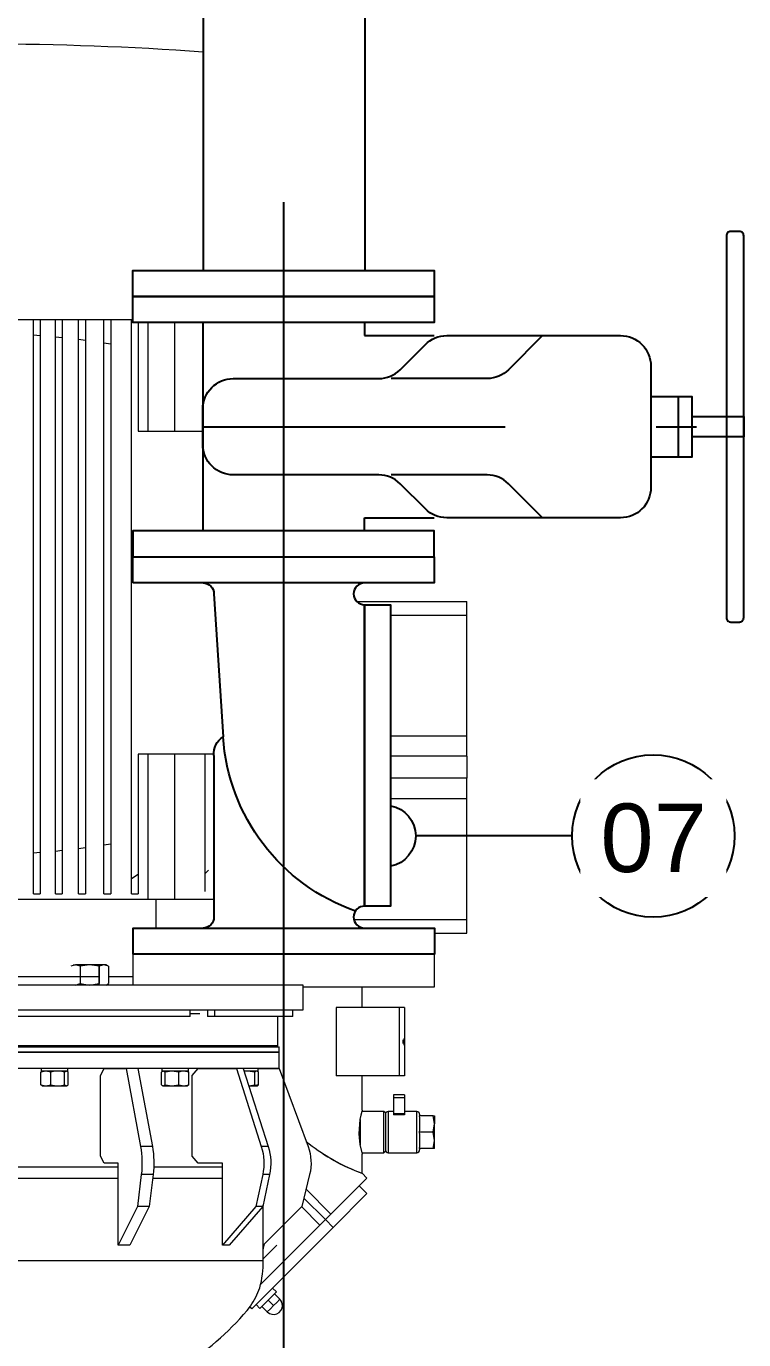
# Model space of a CAD drawing. Extents: x -160 to 364724, y -100 to 7353297.
# Drawn here: x 360683.686 to 360685.466, y 7352441.639 to 7352444.896 of the extents above; entities that cross this region are included whole.
import ezdxf
from ezdxf.enums import TextEntityAlignment as Align

# ---------------------------------------------------------------- set-up
doc = ezdxf.new("R2010")
doc.units = 0
doc.header["$LTSCALE"] = 5
doc.linetypes.add('________________', pattern=[0])
doc.linetypes.add('SGC_DASHDOT', pattern=[1, 0.5, -0.25, 0, -0.25])
for name, color, linetype in [('BOLA LM', 1, 'Continuous'), ('BOMBA', 1, 'Continuous'), ('FLANGES', 2, 'Continuous'), ('SANC_COTAS', 1, 'Continuous'), ('SANC_TEXTO', 2, 'Continuous'), ('SGC-Eixos', 253, 'SGC_DASHDOT'), ('SGC-Tubos (Desenho Bifilar)', 3, 'Continuous'), ('SGC-Valvulas (Acionamento)', 2, 'Continuous'), ('SGC-Valvulas (Linhas Externas)', 3, 'Continuous')]:
    doc.layers.add(name, color=color, linetype=linetype)
doc.styles.add('R-80', font='arial.ttf')

# ---------------------------------------------------------------- blocks, each defined once
blk = doc.blocks.new('SG_1_R23FC10_D100', base_point=(3190.0192, 1643.31859))
at = {"layer": 'FLANGES'}
blk.add_line((3190.04137, 1643.60666), (3189.99703, 1643.60666), dxfattribs=at)
blk.add_lwpolyline([(3190.04137, 1643.58679), (3190.04137, 1643.61659), (3189.99703, 1643.61659), (3189.99703, 1643.58679)], dxfattribs=at)
for points in [[(3189.9242, 1643.20859), (3189.9242, 1643.42859), (3189.9432, 1643.42859), (3189.9432, 1643.20859)], [(3190.1142, 1643.20859), (3190.1142, 1643.42859), (3190.0952, 1643.42859), (3190.0952, 1643.20859)]]:
    blk.add_lwpolyline(points, close=True, dxfattribs=at)
at = {"layer": 'SGC-Valvulas (Acionamento)', "color": 3}
blk.add_lwpolyline([(3189.87976, 1643.65459), (3190.15864, 1643.65459, -0.414214), (3190.16181, 1643.65142), (3190.16181, 1643.64509, -0.414214), (3190.15864, 1643.64192), (3189.87976, 1643.64192, -0.414214), (3189.87659, 1643.64509), (3189.87659, 1643.65142, -0.414214)], format="xyb", close=True, dxfattribs=at)
at = {"layer": 'SGC-Valvulas (Acionamento)'}
blk.add_lwpolyline([(3190.02659, 1643.61659), (3190.02659, 1643.65459), (3190.01181, 1643.65459), (3190.01181, 1643.61659)], dxfattribs=at)
at = {"layer": 'SGC-Valvulas (Linhas Externas)'}
for p, q in [((3189.9527, 1643.37759), (3189.9527, 1643.42859)), ((3190.0857, 1643.37759), (3190.0857, 1643.42859)), ((3189.9432, 1643.37759), (3189.9527, 1643.37759)), ((3190.0952, 1643.37759), (3190.0857, 1643.37759)), ((3190.0952, 1643.25959), (3189.9432, 1643.25959))]:
    blk.add_line(p, q, dxfattribs=at)
blk.add_lwpolyline([(3190.05435, 1643.28176), (3190.05435, 1643.38806, -0.198912), (3190.06084, 1643.40373), (3190.07921, 1643.4221, 0.198912), (3190.0857, 1643.43777), (3190.0857, 1643.56462, 0.414214), (3190.06353, 1643.58679), (3189.97487, 1643.58679, 0.414214), (3189.9527, 1643.56462), (3189.9527, 1643.43777, 0.198912), (3189.95919, 1643.4221), (3189.97756, 1643.40373, -0.198912), (3189.98405, 1643.38806), (3189.98405, 1643.28176, 0.414214), (3190.00621, 1643.25959), (3190.03218, 1643.25959, 0.414214)], format="xyb", close=True, dxfattribs=at)
for points in [[(3189.9527, 1643.50769), (3189.97756, 1643.48283, -0.198912), (3189.98405, 1643.46716), (3189.98405, 1643.39724)], [(3190.0857, 1643.50769), (3190.06084, 1643.48283, 0.198912), (3190.05435, 1643.46716), (3190.05435, 1643.39724)]]:
    blk.add_lwpolyline(points, format="xyb", dxfattribs=at)
blk = doc.blocks.new('A$C29D3606B')
at = {"layer": 'FLANGES'}
for points in [[(0, -0.10986), (0.019, -0.10986), (0.019, 0.11014), (0, 0.11014)], [(0.271, -0.11), (0.29, -0.11), (0.29, 0.11), (0.271, 0.11)], [(0.255, 0.05914), (0.255, 0.07814), (0.035, 0.07814), (0.035, 0.05914)]]:
    blk.add_lwpolyline(points, close=True, dxfattribs=at)
blk.add_arc((0.08622, 0.0741), 0.02242, 10.36667, 169.63333, dxfattribs=at)
at = {"layer": 'SGC-Tubos (Desenho Bifilar)'}
for p, q in [((0.263, -0.05086), (0.15856, -0.04416)), ((0.145, -0.05086), (0.027, -0.05086))]:
    blk.add_line(p, q, dxfattribs=at)
blk.add_lwpolyline([(0.271, 0.05914, -1), (0.255, 0.05914), (0.035, 0.05914, -1), (0.019, 0.05914)], format="xyb", dxfattribs=at)
for centre, radius, start, end in [((0.16794, 0.10015), 0.14462, 199.25491, 266.27937), ((0.1464, -0.03664), 0.01429, 264.38219, 328.27493), ((0.027, -0.05886), 0.008, 89.98894, 180), ((0.263, -0.05886), 0.008, 0.00001, 90.03465)]:
    blk.add_arc(centre, radius, start, end, dxfattribs=at)

msp = doc.modelspace()

# ---------------------------------------------------------------- linework, layer by layer
at = {"layer": 'BOLA LM'}
msp.add_line((360685.0398, 7352442.8883), (360684.6522, 7352442.8883), dxfattribs=at)
msp.add_circle((360685.2413, 7352442.8883), 0.2015, dxfattribs=at)
at = {"layer": 'BOMBA', "linetype": '________________', "lineweight": 9}
for p, q in [((360683.0328, 7352444.1695), (360683.9506, 7352444.1695)), ((360683.7037, 7352444.13), (360683.7037, 7352444.1695)), ((360683.7207, 7352444.1695), (360683.7207, 7352444.1288)), ((360683.758, 7352444.1257), (360683.758, 7352444.1695)), ((360683.775, 7352444.1695), (360683.775, 7352444.124)), ((360683.8158, 7352444.1194), (360683.8158, 7352444.1695)), ((360683.8328, 7352444.1695), (360683.8328, 7352444.1172)), ((360683.8786, 7352444.1105), (360683.8786, 7352444.1695)), ((360683.8956, 7352444.1695), (360683.8956, 7352444.1077)), ((360683.9466, 7352442.7821), (360683.9466, 7352444.1695)), ((360683.9636, 7352444.1615), (360683.9636, 7352443.8926)), ((360683.9885, 7352443.8926), (360683.9885, 7352444.1615)), ((360684.0547, 7352443.8926), (360684.0547, 7352444.1615)), ((360683.7037, 7352442.8467), (360683.7037, 7352444.13)), ((360683.7207, 7352444.1288), (360683.7037, 7352444.13)), ((360683.7207, 7352444.1288), (360683.7207, 7352442.8479)), ((360683.758, 7352442.851), (360683.758, 7352444.1257)), ((360683.775, 7352444.124), (360683.758, 7352444.1257)), ((360683.775, 7352444.124), (360683.775, 7352442.8527)), ((360683.8158, 7352442.8573), (360683.8158, 7352444.1194)), ((360683.8328, 7352444.1172), (360683.8158, 7352444.1194)), ((360683.8328, 7352444.1172), (360683.8328, 7352442.8595)), ((360683.8786, 7352442.8662), (360683.8786, 7352444.1105)), ((360683.8956, 7352444.1077), (360683.8786, 7352444.1105)), ((360683.8956, 7352444.1077), (360683.8956, 7352442.869)), ((360683.9636, 7352443.8926), (360684.1239, 7352443.8926)), ((360684.506, 7352443.4697), (360684.7789, 7352443.4697)), ((360684.7789, 7352443.4357), (360684.7789, 7352443.4697)), ((360684.5898, 7352443.4357), (360684.7789, 7352443.4357)), ((360684.7789, 7352443.1367), (360684.7789, 7352443.4357)), ((360684.5898, 7352443.1367), (360684.7789, 7352443.1367)), ((360684.7789, 7352443.0858), (360684.7789, 7352443.1367)), ((360684.1515, 7352443.0909), (360683.9636, 7352443.0909)), ((360683.9636, 7352443.0909), (360683.9636, 7352442.7926)), ((360683.9885, 7352442.7308), (360683.9885, 7352443.0909)), ((360684.0547, 7352442.7308), (360684.0547, 7352443.0909)), ((360684.1299, 7352442.7506), (360684.1299, 7352443.0909)), ((360684.7789, 7352443.0858), (360684.5898, 7352443.0858)), ((360684.7789, 7352443.0858), (360684.7789, 7352443.0314)), ((360684.7789, 7352443.0314), (360684.5898, 7352443.0314)), ((360684.7789, 7352442.9805), (360684.7789, 7352443.0314)), ((360684.7789, 7352442.9805), (360684.7789, 7352442.9938)), ((360684.7789, 7352442.9805), (360684.5898, 7352442.9805)), ((360684.7789, 7352442.9805), (360684.7401, 7352442.9805)), ((360684.7789, 7352442.6815), (360684.7789, 7352442.9805)), ((360683.8786, 7352442.8662), (360683.8956, 7352442.869)), ((360683.8786, 7352442.7444), (360683.8786, 7352442.8662)), ((360683.8956, 7352442.869), (360683.8956, 7352442.7444)), ((360683.7037, 7352442.8467), (360683.7207, 7352442.8479)), ((360683.7037, 7352442.7444), (360683.7037, 7352442.8467)), ((360683.7207, 7352442.8479), (360683.7207, 7352442.7444)), ((360683.758, 7352442.851), (360683.775, 7352442.8527)), ((360683.758, 7352442.7444), (360683.758, 7352442.851)), ((360683.775, 7352442.8527), (360683.775, 7352442.7444)), ((360683.8158, 7352442.8573), (360683.8328, 7352442.8595)), ((360683.8158, 7352442.7444), (360683.8158, 7352442.8573)), ((360683.8328, 7352442.8595), (360683.8328, 7352442.7444)), ((360684.1382, 7352442.8033), (360684.1295, 7352442.7951)), ((360683.9636, 7352442.7926), (360683.9466, 7352442.7821)), ((360683.9466, 7352442.7444), (360683.9466, 7352442.7821)), ((360683.9636, 7352442.7926), (360683.9636, 7352442.7444)), ((360683.7037, 7352442.7444), (360683.7207, 7352442.7444)), ((360683.758, 7352442.7444), (360683.775, 7352442.7444)), ((360683.8158, 7352442.7444), (360683.8328, 7352442.7444)), ((360683.8786, 7352442.7444), (360683.8956, 7352442.7444)), ((360683.9466, 7352442.7444), (360683.9636, 7352442.7444)), ((360684.0083, 7352442.7308), (360683.1578, 7352442.7308)), ((360684.0083, 7352442.6599), (360684.0083, 7352442.7308)), ((360684.0583, 7352442.7308), (360684.0083, 7352442.7308)), ((360684.1515, 7352442.7308), (360684.0583, 7352442.7308)), ((360684.4986, 7352442.6815), (360684.7789, 7352442.6815)), ((360684.7789, 7352442.6475), (360684.7789, 7352442.6815)), ((360684.6985, 7352442.6475), (360684.7789, 7352442.6475)), ((360683.8078, 7352442.5687), (360683.796, 7352442.5651)), ((360683.8023, 7352442.5687), (360683.8078, 7352442.5687)), ((360683.8195, 7352442.5651), (360683.8078, 7352442.5687)), ((360683.8431, 7352442.5687), (360683.8078, 7352442.5687)), ((360683.8431, 7352442.5687), (360683.8195, 7352442.5651)), ((360683.8666, 7352442.5651), (360683.8431, 7352442.5687)), ((360683.8784, 7352442.5687), (360683.8431, 7352442.5687)), ((360683.8784, 7352442.5687), (360683.8666, 7352442.5651)), ((360683.8669, 7352442.5184), (360683.8669, 7352442.5687)), ((360683.8902, 7352442.5651), (360683.8784, 7352442.5687)), ((360683.8838, 7352442.5687), (360683.8784, 7352442.5687)), ((360683.8902, 7352442.5651), (360683.8838, 7352442.5687)), ((360683.9511, 7352442.5184), (360683.9511, 7352442.5954)), ((360684.6985, 7352442.5138), (360684.6985, 7352442.5954)), ((360683.8669, 7352442.5388), (360683.2993, 7352442.5388)), ((360683.8195, 7352442.5651), (360683.8195, 7352442.5221)), ((360683.8666, 7352442.5651), (360683.8666, 7352442.5221)), ((360683.8902, 7352442.5651), (360683.8902, 7352442.5221)), ((360683.9511, 7352442.5388), (360683.8902, 7352442.5388)), ((360684.3729, 7352442.5184), (360683.0246, 7352442.5184)), ((360683.8078, 7352442.5184), (360683.8195, 7352442.5221)), ((360683.8195, 7352442.5221), (360683.8431, 7352442.5184)), ((360683.8431, 7352442.5184), (360683.8666, 7352442.5221)), ((360683.8838, 7352442.5184), (360683.8902, 7352442.5221)), ((360684.3729, 7352442.4573), (360684.3729, 7352442.5184)), ((360684.3729, 7352442.5138), (360684.6985, 7352442.5138)), ((360684.519, 7352442.4629), (360684.519, 7352442.5138)), ((360682.7932, 7352442.4573), (360684.3729, 7352442.4573)), ((360684.0927, 7352442.4403), (360683.0734, 7352442.4403)), ((360684.0927, 7352442.4403), (360684.0927, 7352442.4573)), ((360684.1163, 7352442.4471), (360684.0927, 7352442.4471)), ((360684.1355, 7352442.4573), (360684.1355, 7352442.4403)), ((360684.1528, 7352442.4403), (360684.1355, 7352442.4403)), ((360684.1528, 7352442.4573), (360684.1528, 7352442.4403)), ((360684.3474, 7352442.4403), (360684.1528, 7352442.4403)), ((360684.3101, 7352442.369), (360684.3101, 7352442.4403)), ((360684.3474, 7352442.4403), (360684.3474, 7352442.4573)), ((360684.4546, 7352442.4629), (360684.4546, 7352442.293)), ((360684.6109, 7352442.4629), (360684.4546, 7352442.4629)), ((360684.6109, 7352442.4629), (360684.6109, 7352442.293)), ((360684.6245, 7352442.4629), (360684.6109, 7352442.4629)), ((360684.6245, 7352442.4629), (360684.6245, 7352442.293)), ((360684.6211, 7352442.3824), (360684.6211, 7352442.3733)), ((360684.6211, 7352442.3733), (360684.6211, 7352442.3824)), ((360684.6236, 7352442.3861), (360684.6242, 7352442.3861)), ((360684.6236, 7352442.3694), (360684.6236, 7352442.3861)), ((360684.6242, 7352442.3861), (360684.6242, 7352442.3694)), ((360682.8527, 7352442.3656), (360684.3135, 7352442.3656)), ((360682.8527, 7352442.352), (360684.3135, 7352442.352)), ((360684.3135, 7352442.352), (360682.8527, 7352442.352)), ((360682.8561, 7352442.369), (360684.3101, 7352442.369)), ((360684.3067, 7352442.3656), (360684.3101, 7352442.369)), ((360684.3135, 7352442.352), (360684.3135, 7352442.3656)), ((360684.3135, 7352442.3112), (360684.3135, 7352442.352)), ((360684.6242, 7352442.3694), (360684.6236, 7352442.3694)), ((360683.9336, 7352442.3112), (360683.6001, 7352442.3112)), ((360683.7227, 7352442.3112), (360683.7227, 7352442.3051)), ((360683.789, 7352442.3051), (360683.789, 7352442.3112)), ((360683.8704, 7352442.2942), (360683.8789, 7352442.3112)), ((360683.8789, 7352442.3112), (360683.9335, 7352442.3112)), ((360683.9335, 7352442.3112), (360683.9336, 7352442.3112)), ((360683.9336, 7352442.3112), (360683.9693, 7352442.118)), ((360683.9483, 7352442.3112), (360683.9336, 7352442.3112)), ((360683.9483, 7352442.3112), (360683.9336, 7352442.3112)), ((360683.963, 7352442.3112), (360683.9483, 7352442.3112)), ((360683.963, 7352442.3112), (360683.9483, 7352442.3112)), ((360683.963, 7352442.3112), (360683.9987, 7352442.118)), ((360684.2071, 7352442.3112), (360683.963, 7352442.3112)), ((360684.022, 7352442.3112), (360684.022, 7352442.3051)), ((360684.0882, 7352442.3051), (360684.0882, 7352442.3112)), ((360684.0977, 7352442.2942), (360684.1124, 7352442.3112)), ((360684.1124, 7352442.3112), (360684.207, 7352442.3112)), ((360684.207, 7352442.3112), (360684.2071, 7352442.3112)), ((360684.2071, 7352442.3112), (360684.269, 7352442.118)), ((360684.2156, 7352442.3112), (360684.2071, 7352442.3112)), ((360684.2156, 7352442.3112), (360684.2071, 7352442.3112)), ((360684.2241, 7352442.3112), (360684.2156, 7352442.3112)), ((360684.2241, 7352442.3112), (360684.2156, 7352442.3112)), ((360684.2241, 7352442.3112), (360684.286, 7352442.118)), ((360684.3133, 7352442.3112), (360684.2241, 7352442.3112)), ((360684.261, 7352442.3112), (360684.3133, 7352442.3112)), ((360684.261, 7352442.3051), (360684.261, 7352442.3112)), ((360684.3133, 7352442.3112), (360684.3135, 7352442.3112)), ((360684.3135, 7352442.3112), (360684.3849, 7352442.118)), ((360683.7342, 7352442.3051), (360683.7217, 7352442.3024)), ((360683.7217, 7352442.3024), (360683.7242, 7352442.3045)), ((360683.7217, 7352442.2711), (360683.7217, 7352442.3024)), ((360683.7241, 7352442.3051), (360683.7227, 7352442.3051)), ((360683.7532, 7352442.3051), (360683.7241, 7352442.3051)), ((360683.7253, 7352442.3051), (360683.7242, 7352442.3045)), ((360683.7467, 7352442.3024), (360683.7342, 7352442.3051)), ((360683.7533, 7352442.304), (360683.7467, 7352442.3024)), ((360683.7467, 7352442.2711), (360683.7467, 7352442.3024)), ((360683.7638, 7352442.3051), (360683.7532, 7352442.3051)), ((360683.7638, 7352442.3051), (360683.7533, 7352442.304)), ((360683.7744, 7352442.304), (360683.7638, 7352442.3051)), ((360683.7748, 7352442.3051), (360683.7638, 7352442.3051)), ((360683.7808, 7352442.3024), (360683.7744, 7352442.304)), ((360683.789, 7352442.3051), (360683.7748, 7352442.3051)), ((360683.7854, 7352442.3051), (360683.7808, 7352442.3024)), ((360683.7808, 7352442.2711), (360683.7808, 7352442.3024)), ((360683.7875, 7352442.3045), (360683.7864, 7352442.3051)), ((360683.7899, 7352442.3024), (360683.7875, 7352442.3045)), ((360683.7899, 7352442.2711), (360683.7899, 7352442.3024)), ((360683.8704, 7352442.0938), (360683.8704, 7352442.2942)), ((360684.0235, 7352442.3045), (360684.021, 7352442.3024)), ((360684.021, 7352442.2711), (360684.021, 7352442.3024)), ((360684.0233, 7352442.3051), (360684.022, 7352442.3051)), ((360684.0256, 7352442.3051), (360684.0233, 7352442.3051)), ((360684.0245, 7352442.3051), (360684.0234, 7352442.3045)), ((360684.0256, 7352442.3051), (360684.0235, 7352442.3045)), ((360684.029, 7352442.3035), (360684.0256, 7352442.3051)), ((360684.0472, 7352442.3051), (360684.0256, 7352442.3051)), ((360684.0301, 7352442.3024), (360684.029, 7352442.3035)), ((360684.0472, 7352442.3051), (360684.0301, 7352442.3024)), ((360684.0301, 7352442.2711), (360684.0301, 7352442.3024)), ((360684.0642, 7352442.3024), (360684.0472, 7352442.3051)), ((360684.0693, 7352442.3051), (360684.0472, 7352442.3051)), ((360684.0691, 7352442.304), (360684.0642, 7352442.3024)), ((360684.0642, 7352442.2711), (360684.0642, 7352442.3024)), ((360684.0767, 7352442.3051), (360684.0691, 7352442.304)), ((360684.0767, 7352442.3051), (360684.0693, 7352442.3051)), ((360684.0892, 7352442.3024), (360684.0767, 7352442.3051)), ((360684.0869, 7352442.3051), (360684.0767, 7352442.3051)), ((360684.0868, 7352442.3045), (360684.0857, 7352442.3051)), ((360684.0868, 7352442.3045), (360684.0892, 7352442.3024)), ((360684.0892, 7352442.2711), (360684.0892, 7352442.3024)), ((360684.0977, 7352442.0938), (360684.0977, 7352442.2942)), ((360684.2358, 7352442.3051), (360684.2261, 7352442.3051)), ((360684.2358, 7352442.3051), (360684.2264, 7352442.3042)), ((360684.2528, 7352442.3024), (360684.2358, 7352442.3051)), ((360684.2552, 7352442.3051), (360684.2358, 7352442.3051)), ((360684.2546, 7352442.304), (360684.2528, 7352442.3024)), ((360684.2528, 7352442.2711), (360684.2528, 7352442.3024)), ((360684.2574, 7352442.3051), (360684.2546, 7352442.304)), ((360684.2574, 7352442.3051), (360684.2552, 7352442.3051)), ((360684.2598, 7352442.3043), (360684.2574, 7352442.3051)), ((360684.261, 7352442.3051), (360684.2574, 7352442.3051)), ((360684.2595, 7352442.3045), (360684.2585, 7352442.3051)), ((360684.262, 7352442.3024), (360684.2598, 7352442.3043)), ((360684.262, 7352442.2711), (360684.262, 7352442.3024)), ((360684.6109, 7352442.293), (360684.4546, 7352442.293)), ((360684.519, 7352442.2081), (360684.519, 7352442.293)), ((360684.6245, 7352442.293), (360684.6109, 7352442.293)), ((360683.7217, 7352442.2711), (360683.7342, 7352442.2684)), ((360683.7242, 7352442.269), (360683.7217, 7352442.2711)), ((360683.7242, 7352442.269), (360683.7253, 7352442.2684)), ((360683.7253, 7352442.2684), (360683.7342, 7352442.2684)), ((360683.7342, 7352442.2684), (360683.7467, 7352442.2711)), ((360683.7342, 7352442.2684), (360683.7638, 7352442.2684)), ((360683.7467, 7352442.2711), (360683.7557, 7352442.269)), ((360683.7557, 7352442.269), (360683.7638, 7352442.2684)), ((360683.7638, 7352442.2684), (360683.7736, 7352442.2694)), ((360683.7638, 7352442.2684), (360683.7854, 7352442.2684)), ((360683.7736, 7352442.2694), (360683.7808, 7352442.2711)), ((360683.7808, 7352442.2711), (360683.7854, 7352442.2684)), ((360683.7854, 7352442.2684), (360683.7875, 7352442.269)), ((360683.7854, 7352442.2684), (360683.7864, 7352442.2684)), ((360683.7864, 7352442.2684), (360683.7875, 7352442.269)), ((360683.7875, 7352442.269), (360683.7899, 7352442.2711)), ((360684.021, 7352442.2711), (360684.0235, 7352442.269)), ((360684.0234, 7352442.269), (360684.0245, 7352442.2684)), ((360684.0235, 7352442.269), (360684.0256, 7352442.2684)), ((360684.0245, 7352442.2684), (360684.0256, 7352442.2684)), ((360684.0256, 7352442.2684), (360684.0301, 7352442.2711)), ((360684.0256, 7352442.2684), (360684.0472, 7352442.2684)), ((360684.0301, 7352442.2711), (360684.0472, 7352442.2684)), ((360684.0472, 7352442.2684), (360684.0642, 7352442.2711)), ((360684.0472, 7352442.2684), (360684.0767, 7352442.2684)), ((360684.0642, 7352442.2711), (360684.0767, 7352442.2684)), ((360684.0767, 7352442.2684), (360684.0892, 7352442.2711)), ((360684.0767, 7352442.2684), (360684.0857, 7352442.2684)), ((360684.0857, 7352442.2684), (360684.0868, 7352442.269)), ((360684.0892, 7352442.2711), (360684.0868, 7352442.269)), ((360684.2378, 7352442.2684), (360684.2528, 7352442.2711)), ((360684.2378, 7352442.2684), (360684.2574, 7352442.2684)), ((360684.262, 7352442.2711), (360684.2495, 7352442.2684)), ((360684.2528, 7352442.2711), (360684.2574, 7352442.2684)), ((360684.2574, 7352442.2684), (360684.2592, 7352442.2689)), ((360684.2585, 7352442.2684), (360684.2595, 7352442.269)), ((360684.2592, 7352442.2689), (360684.262, 7352442.2711)), ((360684.5971, 7352442.2461), (360684.5971, 7352442.2393)), ((360684.6243, 7352442.2461), (360684.5971, 7352442.2461)), ((360684.6243, 7352442.2461), (360684.6243, 7352442.2393)), ((360684.5971, 7352442.2393), (360684.6243, 7352442.2393)), ((360684.5971, 7352442.2393), (360684.5971, 7352442.1996)), ((360684.6243, 7352442.2393), (360684.6243, 7352442.1996)), ((360684.5138, 7352442.1851), (360684.5112, 7352442.1497)), ((360684.5159, 7352442.1961), (360684.5138, 7352442.1851)), ((360684.5139, 7352442.1854), (360684.5139, 7352442.1831)), ((360684.5139, 7352442.1831), (360684.5139, 7352442.1491)), ((360684.5181, 7352442.2051), (360684.5159, 7352442.1961)), ((360684.5733, 7352442.2047), (360684.518, 7352442.2047)), ((360684.519, 7352442.2081), (360684.5181, 7352442.2051)), ((360684.5733, 7352442.1491), (360684.5733, 7352442.2047)), ((360684.5767, 7352442.2013), (360684.5733, 7352442.2047)), ((360684.5767, 7352442.2013), (360684.5767, 7352442.1494)), ((360684.5835, 7352442.2047), (360684.5835, 7352442.1028)), ((360684.5971, 7352442.2047), (360684.5835, 7352442.2047)), ((360684.5971, 7352442.1996), (360684.6243, 7352442.1996)), ((360684.5971, 7352442.1996), (360684.5971, 7352442.1968)), ((360684.6243, 7352442.1968), (360684.5971, 7352442.1968)), ((360684.6548, 7352442.2047), (360684.6243, 7352442.2047)), ((360684.6243, 7352442.1996), (360684.6243, 7352442.1968)), ((360684.6548, 7352442.1028), (360684.6548, 7352442.2047)), ((360684.661, 7352442.1945), (360684.6616, 7352442.1888)), ((360684.6616, 7352442.1945), (360684.661, 7352442.1945)), ((360684.6645, 7352442.1945), (360684.661, 7352442.1945)), ((360684.6616, 7352442.1979), (360684.6616, 7352442.1945)), ((360684.6616, 7352442.1888), (360684.6616, 7352442.1594)), ((360684.6954, 7352442.1945), (360684.6645, 7352442.1945)), ((360684.699, 7352442.1741), (360684.6954, 7352442.1945)), ((360684.6954, 7352442.1945), (360684.699, 7352442.1945)), ((360684.699, 7352442.1945), (360684.699, 7352442.1741)), ((360684.5112, 7352442.1497), (360684.5117, 7352442.1397)), ((360684.5139, 7352442.1491), (360684.5139, 7352442.1438)), ((360684.5733, 7352442.1028), (360684.5733, 7352442.1491)), ((360684.5767, 7352442.1494), (360684.5767, 7352442.1062)), ((360684.6616, 7352442.1594), (360684.661, 7352442.1537)), ((360684.661, 7352442.1537), (360684.6616, 7352442.148)), ((360684.6954, 7352442.1537), (360684.661, 7352442.1537)), ((360684.6616, 7352442.148), (360684.6616, 7352442.1186)), ((360684.6954, 7352442.1537), (360684.699, 7352442.1741)), ((360684.699, 7352442.1333), (360684.6954, 7352442.1537)), ((360684.699, 7352442.1333), (360684.699, 7352442.1741)), ((360683.9987, 7352442.118), (360683.9693, 7352442.118)), ((360684.286, 7352442.118), (360684.269, 7352442.118)), ((360684.3801, 7352442.1309), (360684.3876, 7352442.1251)), ((360684.3801, 7352442.1309), (360684.3876, 7352442.1251)), ((360684.5117, 7352442.1397), (360684.5137, 7352442.1233)), ((360684.5137, 7352442.1233), (360684.5181, 7352442.1023)), ((360684.5139, 7352442.1438), (360684.5139, 7352442.1244)), ((360684.5139, 7352442.1244), (360684.5139, 7352442.1221)), ((360684.6616, 7352442.1186), (360684.661, 7352442.113)), ((360684.661, 7352442.113), (360684.6616, 7352442.113)), ((360684.6645, 7352442.113), (360684.661, 7352442.113)), ((360684.6616, 7352442.113), (360684.6616, 7352442.1096)), ((360684.6954, 7352442.113), (360684.6645, 7352442.113)), ((360684.6954, 7352442.113), (360684.699, 7352442.1333)), ((360684.699, 7352442.113), (360684.6954, 7352442.113)), ((360684.699, 7352442.113), (360684.699, 7352442.1333)), ((360683.8789, 7352442.0768), (360683.8704, 7352442.0938)), ((360684.1124, 7352442.0768), (360684.0977, 7352442.0938)), ((360684.518, 7352442.1028), (360684.5733, 7352442.1028)), ((360684.5181, 7352442.1023), (360684.519, 7352442.0994)), ((360684.519, 7352442.0519), (360684.519, 7352442.0994)), ((360684.5733, 7352442.1028), (360684.5767, 7352442.1062)), ((360684.5835, 7352442.1028), (360684.6548, 7352442.1028)), ((360683.9135, 7352442.0666), (360683.6001, 7352442.0666)), ((360683.9135, 7352442.0768), (360683.8789, 7352442.0768)), ((360683.9135, 7352441.873), (360683.9135, 7352442.0768)), ((360683.9713, 7352442.0486), (360683.9616, 7352441.9691)), ((360684.0007, 7352442.0486), (360683.9713, 7352442.0486)), ((360684.0007, 7352442.0486), (360683.991, 7352441.9691)), ((360684.1715, 7352442.0666), (360684.0022, 7352442.0666)), ((360684.1724, 7352442.0768), (360684.1124, 7352442.0768)), ((360684.1724, 7352441.873), (360684.1724, 7352442.0768)), ((360684.2724, 7352442.0486), (360684.2556, 7352441.9691)), ((360684.2894, 7352442.0486), (360684.2724, 7352442.0486)), ((360684.2894, 7352442.0486), (360684.2726, 7352441.9691)), ((360684.3889, 7352442.0486), (360684.3695, 7352441.9691)), ((360684.5181, 7352442.0521), (360684.519, 7352442.0518)), ((360684.519, 7352442.0518), (360684.5189, 7352442.0518)), ((360684.519, 7352442.0518), (360684.519, 7352442.0519)), ((360684.519, 7352442.0518), (360684.519, 7352442.0518)), ((360684.531, 7352442.0398), (360684.519, 7352442.0518)), ((360683.6001, 7352442.0394), (360683.9135, 7352442.0394)), ((360683.9998, 7352442.0394), (360684.172, 7352442.0394)), ((360684.4416, 7352441.9504), (360684.531, 7352442.0398)), ((360684.531, 7352442.0014), (360684.5117, 7352442.0206)), ((360684.3746, 7352441.9902), (360684.428, 7352441.9368)), ((360684.3746, 7352441.9902), (360684.428, 7352441.9368)), ((360684.38, 7352442.0121), (360684.4416, 7352441.9504)), ((360684.4472, 7352441.9176), (360684.531, 7352442.0014)), ((360683.9616, 7352441.9691), (360683.9135, 7352441.873)), ((360683.991, 7352441.9691), (360683.9429, 7352441.873)), ((360683.991, 7352441.9691), (360683.9616, 7352441.9691)), ((360684.2556, 7352441.9691), (360684.1724, 7352441.873)), ((360684.2726, 7352441.9691), (360684.1894, 7352441.873)), ((360684.2726, 7352441.9691), (360684.2556, 7352441.9691)), ((360684.2734, 7352441.873), (360684.2734, 7352441.9727)), ((360684.3695, 7352441.9691), (360684.2734, 7352441.873)), ((360684.3691, 7352441.9686), (360684.4144, 7352441.9233)), ((360684.4416, 7352441.9504), (360684.428, 7352441.9368)), ((360684.2451, 7352441.7155), (360684.4472, 7352441.9176)), ((360684.4144, 7352441.9233), (360684.2671, 7352441.776)), ((360684.4144, 7352441.9233), (360684.428, 7352441.9368)), ((360684.4472, 7352441.9176), (360684.428, 7352441.9368)), ((360683.9429, 7352441.873), (360683.9135, 7352441.873)), ((360684.1894, 7352441.873), (360684.1724, 7352441.873)), ((360684.3076, 7352441.8738), (360684.2734, 7352441.8396)), ((360684.2734, 7352441.8356), (360684.2734, 7352441.873)), ((360682.8927, 7352441.8356), (360684.2734, 7352441.8356)), ((360684.2655, 7352441.7167), (360684.3063, 7352441.7575)), ((360684.3063, 7352441.7575), (360684.2967, 7352441.7671)), ((360684.2559, 7352441.7263), (360684.2655, 7352441.7167)), ((360684.2837, 7352441.7081), (360684.2703, 7352441.7215)), ((360684.2993, 7352441.7237), (360684.2859, 7352441.7371)), ((360684.2993, 7352441.7237), (360684.2915, 7352441.7159)), ((360684.3071, 7352441.7315), (360684.2993, 7352441.7237)), ((360684.3149, 7352441.7393), (360684.3015, 7352441.7527)), ((360684.3149, 7352441.7393), (360684.3071, 7352441.7315)), ((360684.2451, 7352441.7155), (360684.2407, 7352441.7199)), ((360684.2915, 7352441.7159), (360684.2837, 7352441.7081))]:
    msp.add_line(p, q, dxfattribs=at)
msp.add_lwpolyline([(360683.8833, 7352441.493, 0.164669), (360684.2422, 7352441.7222, 0.068037), (360684.2649, 7352441.7676, 0.07925), (360684.2734, 7352441.8356)], format="xyb", dxfattribs=at)
for centre, radius, start, end in [((360683.5852, 7352437.5097), 7.3424, 85.78509, 90.01638), ((360684.5835, 7352442.1979), 0.00679, 90, 180), ((360684.6548, 7352442.1979), 0.00679, 0, 90), ((360684.6853, 7352442.5043), 0.4822, 231.8658, 249.7103), ((360684.6853, 7352442.5043), 0.4821, 231.8655, 249.8203), ((360684.5835, 7352442.1096), 0.00679, 180, 270), ((360684.6548, 7352442.1096), 0.00679, 270, 0), ((360684.1493, 7352441.8984), 0.1293, 343.67, 350.1468), ((360684.2993, 7352441.7237), 0.0221, 225, 0), ((360684.2993, 7352441.7237), 0.0221, 0, 45)]:
    msp.add_arc(centre, radius, start, end, dxfattribs=at)
at = {"layer": 'BOMBA', "linetype": '________________', "lineweight": 9, "extrusion": (0, 0, -1)}
msp.add_arc((-360684.2734, 7352442.0768), 0.1189, 159.7053, 193.7213, dxfattribs=at)
for centre, ratio in [((360683.9135, 7352442.0768), 0.5), ((360683.9429, 7352442.0768), 0.5), ((360684.1724, 7352442.0768), 0.866025), ((360684.1894, 7352442.0768), 0.866025)]:
    msp.add_ellipse(centre, major_axis=(0, 0.1189), ratio=ratio, start_param=1.216588, end_param=1.810278, dxfattribs=at)
at = {"layer": 'FLANGES'}
msp.add_lwpolyline([(360683.9506, 7352444.2261), (360683.9506, 7352444.2906), (360684.698, 7352444.2906), (360684.698, 7352444.2261)], close=True, dxfattribs=at)
at = {"layer": 'SGC-Eixos', "ltscale": 2}
msp.add_line((360684.3248, 7352439.4604), (360684.3248, 7352449.9064), dxfattribs=at)
at = {"layer": 'SGC-Eixos', "ltscale": 0.3}
msp.add_line((360684.1239, 7352443.9033), (360685.6259, 7352443.9033), dxfattribs=at)
at = {"layer": 'SGC-Tubos (Desenho Bifilar)'}
for p, q in [((360684.1248, 7352449.2303), (360684.1248, 7352444.2906)), ((360684.5257, 7352449.2303), (360684.5257, 7352444.2906))]:
    msp.add_line(p, q, dxfattribs=at)

# ---------------------------------------------------------------- block references
at = {"layer": 'SANC_COTAS', "xscale": -3.397263447409172, "yscale": 3.397263447409172, "zscale": 3.397263447409172, "rotation": 270}
msp.add_blockref('A$C29D3606B', (360684.3243, 7352442.5954), dxfattribs=at)
at = {"layer": 'SGC-Valvulas (Linhas Externas)', "xscale": -3.397263447409172, "yscale": 3.397263447409172, "zscale": 3.397263447409172, "rotation": 270}
msp.add_blockref('SG_1_R23FC10_D100', (360684.3243, 7352443.9033), dxfattribs=at)

# ---------------------------------------------------------------- next in the draw order: wipeouts: each hides what was drawn before it
msp.add_wipeout([(360685.0606, 7352442.7366), (360685.4229, 7352442.7366), (360685.4229, 7352443.029), (360685.0606, 7352443.029)]).dxf.layer = 'SANC_TEXTO'

# ---------------------------------------------------------------- next in the draw order: texts
at = {"layer": 'SANC_TEXTO', "style": 'R-80'}
msp.add_text('07', height=0.16986, dxfattribs=at).set_placement((360685.2422, 7352442.7989), align=Align.CENTER)

doc.saveas('drawing.dxf')
